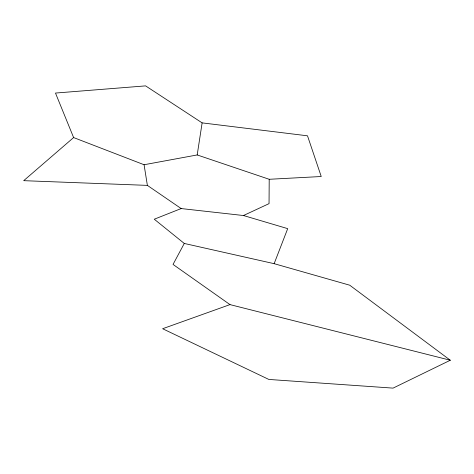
<?xml version="1.0" encoding="UTF-8"?>
<svg xmlns="http://www.w3.org/2000/svg" width="474" height="474" viewBox="0 0 474 474"><rect width="100%" height="100%" fill="white"/><g stroke="black" fill="none" stroke-linecap="round" stroke-linejoin="round"><path stroke-width="0.71" d="M269.202 179.285L321.23 176.518L307.507 135.813L202.125 122.873L145.595 85.877L55.482 93.058L73.612 137.567L144.078 164.739L197.196 154.945L269.202 179.285L269.042 203.642L243.47 215.528L181.163 208.56L154.269 219.213L184.279 243.452L274.144 263.674L349.723 285.2L450.3 360.24L393.053 388.123L268.847 379.443L162.623 328.731L229.985 304.604L450.3 360.24M197.196 154.945L202.125 122.873M274.144 263.674L287.7 228.64L243.47 215.528M184.279 243.452L173.034 264.427L229.985 304.604M73.612 137.567L23.7 180.671L147.373 185.381L181.163 208.56M144.078 164.739L147.373 185.381"/></g></svg>
